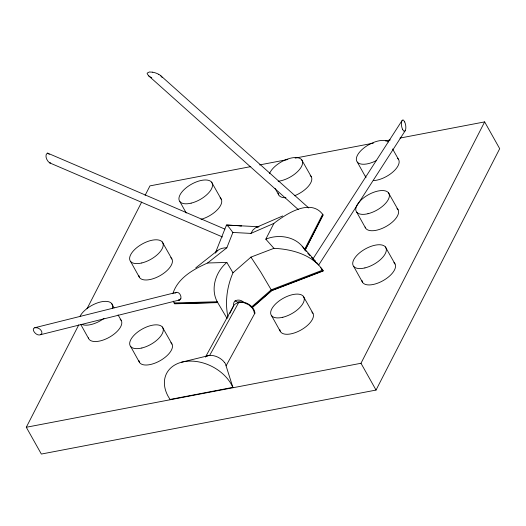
<?xml version="1.0" encoding="UTF-8"?>
<svg xmlns="http://www.w3.org/2000/svg" width="526" height="526" viewBox="0 0 526 526"><rect width="100%" height="100%" fill="white"/><g stroke="black" fill="none" stroke-linecap="round" stroke-linejoin="round"><path stroke-width="0.79" d="M172.883 293.718C177.656 278.044 193.535 269.2 207.612 262.987L226.824 247.792L232.9 232.453C232.078 231.67 226.469 222.985 226.482 225.871M180.918 298.459L180.037 299.787M229.921 313.345L233.702 305.586A11.684 8.495 26.4 0 1 238.633 302.614L238.423 302.141L238.949 302.036A11.664 8.232 28.7 0 1 254.932 313.095L226.075 365.846L232.88 387.373L170.076 399.464L168.248 396.532A37.333 26.911 27.1 0 1 183.719 361.73A37.333 26.911 27.1 0 1 231.368 384.381L232.88 387.373M215.318 253.111L226.456 225.049M251.961 307.618L271.607 290.483L323.161 270.765C312.799 254.748 292.009 249.16 273.941 248.325L250.948 257.122L232.979 272.797C226.995 286.611 224.766 302.384 228.014 317.171M232.9 232.453L250.902 233.412L253.052 229.895L255.741 227.626L282.692 215.949M399.97 138.082L484.65 121.894L499.7 148.694L376.037 390.068L41.35 454.056L26.3 427.263L78.762 324.858M87.007 308.769L141.718 201.977M145.091 195.389L149.963 185.882L250.77 166.611M273.941 248.325L265.808 239.179L273.895 223.392C285.993 213.983 310.827 197.651 323.056 214.878L304.929 250.258M322.675 214.2L304.547 249.58C296.94 236.615 278.944 233.649 265.808 239.179M305.31 249.889L323.089 214.937M26.3 427.263L360.987 363.269L484.65 121.894M404.77 121.96L403.495 120.158A2.939 1.499 79.1 0 0 402.594 120.02L401.719 121.289A7.147 3.636 79.1 0 0 402.528 129.238M402.482 129.304L403.758 131.106A2.939 1.499 79.1 0 0 404.658 131.244L405.533 129.975A7.147 3.636 79.1 0 0 404.718 122.025M205.416 357.128L233.702 305.586C232.321 299.149 240.829 298.538 243.972 302.72M209.144 355.504L209.644 355.438L238.949 302.036M401.995 120.632L312.852 259.022L313.779 259.509M318.749 264.933L405.257 130.626M215.647 252.723C217.994 249.015 222.656 247.693 226.824 247.792M251.704 306.842L271.232 289.806L322.78 270.088L320.636 267.675M252.27 307.625L271.712 290.668L323.266 270.949L321.55 268.957M232.979 272.797L226.851 262.448C215.561 271.764 209.959 289.418 217.705 302.608L174.573 303.811L173.264 301.148M195.764 267.872L217.764 250.402M178.327 300.576L179.609 299.557M50.713 162.823L50.128 162.975A4.675 2.38 79.1 0 1 49.622 162.85C46.906 161.048 44.237 155.288 47.314 153.079A4.675 2.38 79.1 0 1 47.82 153.197L224.891 229.119M250.902 233.412L273.895 223.392M256.458 227.285L258.772 226.778M40.502 334.707C43.928 333.195 40.607 328.888 38.174 328.171A5.332 3.846 27.1 0 0 37.399 327.876C28.805 326.159 35.63 336.864 40.502 334.707L179.517 299.984M34.723 327.744L176.203 292.403M181.398 362.256L208.237 355.694M259.64 164.914L287.867 159.516M295.125 158.129L373.355 143.171M385.453 140.856L390.292 139.936M254.932 313.095L254.36 313.194L253.782 310.616L252.342 308.098L248.653 304.725L243.558 302.503L238.423 302.141M209.644 355.438L209.683 355.431A11.585 6.641 26.7 0 1 224.49 362.48M207.612 262.987L226.851 262.448M174.093 302.95L217.218 301.746L227.166 318.585M174.468 303.627L217.593 302.424M239.56 225.753L241.585 225.871L226.647 225.056L258.937 226.772M152.744 72.187L149.331 71.99L147.267 73.075A2.084 1.499 27.1 0 0 147.188 73.653L148.477 75.665L298.38 209.644M49.622 162.85L222.491 236.97M47.82 153.197L49.266 154.407M235.05 300.846L238.633 302.614M313.884 259.594L314.232 259.89M162.232 77.546L160.509 75.501A9.915 7.147 27.1 0 0 158.727 74.344M148.648 75.816L149.003 76.106A9.915 7.147 27.1 0 0 150.784 77.263A14.952 10.783 27.1 0 0 151.751 77.763M160.864 75.79L308.749 207.967M318.625 264.841L317.217 263.178M314.476 260.12L314.864 260.495M314.995 260.626L315.403 261.054M302.259 246.28L313.154 258.516M305.087 250.185L306.158 251.389M307.763 253.203L309.913 255.616M311.517 257.424L312.589 258.628M250.948 257.122L260.817 272.185L271.712 290.668M224.602 362.473L225.056 363.177A11.934 6.805 27 0 1 226.068 365.846M392.613 148.983L398.662 159.667M388.412 192.694L398.09 209.789M385.354 246.885L395.039 263.986M301.628 159.694L311.313 176.789M303.278 296.23L312.963 313.332M211.57 182.127L221.255 199.222M162.245 241.934L171.93 259.035M162.304 326.975L171.989 344.076M111.624 303.495L114.043 307.769M118.08 314.896L121.309 320.597M360.987 363.269L376.037 390.068M357.318 162.107L366.024 177.742M356.753 212.234L365.452 227.863M353.696 266.426L362.394 282.061M275.111 188.466L278.675 194.863M271.626 315.771L280.325 331.406M179.912 201.662L186.243 213.037M130.593 261.475L139.291 277.11M130.652 346.516L139.351 362.151M80.754 324.457L88.664 338.665M206.291 356.503A11.927 6.95 26.2 0 1 209.072 355.412M396.966 208.434A18.653 8.791 -29.3 0 1 386.649 226.16A18.653 8.791 -29.3 0 1 365.123 227.028M393.908 262.632A18.653 8.791 -29.3 0 1 382.764 280.831A18.653 8.791 -29.3 0 1 361.908 280.292M269.582 173.501A18.653 8.791 -29.3 0 1 291.351 157.997A18.653 8.791 -29.3 0 1 301.273 166.966A18.653 8.791 -29.3 0 1 278.169 181.26M310.189 175.434A18.653 8.791 -29.3 0 1 294.521 195.757M285.927 197.737A18.653 8.791 -29.3 0 1 278.182 193.095M376.688 160.417A18.653 8.791 -29.3 0 1 357.022 161.706A18.653 8.791 -29.3 0 1 367.115 145.709A18.653 8.791 -29.3 0 1 388.346 141.948M397.538 158.313A18.653 8.791 -29.3 0 1 393.474 171.463A18.653 8.791 -29.3 0 1 373.276 180.615M365.688 176.907A18.653 8.791 -29.3 0 1 365.531 175.973M80.11 316.139A18.653 8.791 -29.3 0 1 100.256 302.049A18.653 8.791 -29.3 0 1 112.393 308.098M103.984 318.434A18.653 8.791 -29.3 0 1 82.227 324.568M120.178 319.236A18.653 8.791 -29.3 0 1 109.862 336.962A18.653 8.791 -29.3 0 1 88.335 337.83M311.839 311.977A18.653 8.791 -29.3 0 1 300.688 330.177A18.653 8.791 -29.3 0 1 279.832 329.638M220.131 197.868A18.653 8.791 -29.3 0 1 218.014 209.052A18.653 8.791 -29.3 0 1 201.024 219.335M170.805 257.681A18.653 8.791 -29.3 0 1 159.654 275.88A18.653 8.791 -29.3 0 1 138.798 275.341M170.865 342.722A18.653 8.791 -29.3 0 1 159.713 360.921A18.653 8.791 -29.3 0 1 138.857 360.376M179.971 299.688A4.142 2.88 62.5 0 1 178.288 300.07M174.974 293.39A4.142 2.88 62.5 0 1 179.018 293.199A4.142 2.88 62.5 0 1 180.819 298.387M317.402 263.375A4.024 0.388 38.8 0 1 313.516 260.206A4.024 0.388 38.8 0 1 313.259 259.384M152.744 72.207A14.952 10.783 27.1 0 1 158.734 74.337M367.963 213.714A18.653 8.791 -29.3 0 0 388.898 193.423A18.653 8.791 -29.3 0 0 360.875 200.242A18.653 8.791 -29.3 0 0 367.963 213.714M364.912 267.912A18.653 8.791 -29.3 0 0 385.847 247.621A18.653 8.791 -29.3 0 0 357.818 254.439A18.653 8.791 -29.3 0 0 364.912 267.912M282.837 317.257A18.653 8.791 -29.3 0 0 303.772 296.966A18.653 8.791 -29.3 0 0 275.749 303.785A18.653 8.791 -29.3 0 0 282.837 317.257M191.129 203.148A18.653 8.791 -29.3 0 0 212.063 182.857A18.653 8.791 -29.3 0 0 184.034 189.676A18.653 8.791 -29.3 0 0 191.129 203.148M141.803 262.961A18.653 8.791 -29.3 0 0 162.738 242.67A18.653 8.791 -29.3 0 0 134.715 249.488A18.653 8.791 -29.3 0 0 141.803 262.961M141.862 348.002A18.653 8.791 -29.3 0 0 162.797 327.711A18.653 8.791 -29.3 0 0 134.774 334.529A18.653 8.791 -29.3 0 0 141.862 348.002"/></g></svg>
